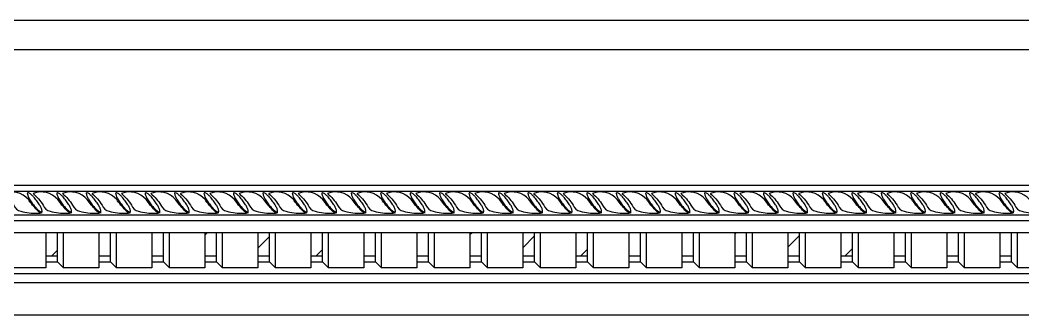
# Model space of a CAD drawing. Header units: metres. Extents: x 6109 to 10009, y 6120 to 9320.
# Drawn here: x 6445.5 to 6786.1, y 9220.2 to 9320.2 of the extents above; entities that cross this region are included whole.
import ezdxf

# ---------------------------------------------------------------- set-up
doc = ezdxf.new("R2010")
doc.units = ezdxf.units.M
doc.layers.add('3', color=3, linetype='Continuous')
doc.layers.add('4', color=4, linetype='Continuous')

msp = doc.modelspace()

# ---------------------------------------------------------------- hatches: boundary and pattern name
at = {"layer": '3'}
h = msp.add_hatch(dxfattribs=at)
h.set_pattern_fill('ANSI31', scale=5)
h.paths.add_polyline_path([(6458.27, 9248.21), (6454.27, 9248.21), (6454.27, 9240.21), (6458.27, 9240.21)])
h = msp.add_hatch(dxfattribs=at)
h.set_pattern_fill('ANSI31', scale=5)
h.paths.add_polyline_path([(6476.27, 9248.21), (6472.27, 9248.21), (6472.27, 9240.21), (6476.27, 9240.21)])
h = msp.add_hatch(dxfattribs=at)
h.set_pattern_fill('ANSI31', scale=5)
h.paths.add_polyline_path([(6494.27, 9248.21), (6490.27, 9248.21), (6490.27, 9240.21), (6494.27, 9240.21)])
h = msp.add_hatch(dxfattribs=at)
h.set_pattern_fill('ANSI31', scale=5)
h.paths.add_polyline_path([(6512.27, 9248.21), (6508.27, 9248.21), (6508.27, 9240.21), (6512.27, 9240.21)])
h = msp.add_hatch(dxfattribs=at)
h.set_pattern_fill('ANSI31', scale=5)
h.paths.add_polyline_path([(6530.27, 9248.21), (6526.27, 9248.21), (6526.27, 9240.21), (6530.27, 9240.21)])
h = msp.add_hatch(dxfattribs=at)
h.set_pattern_fill('ANSI31', scale=5)
h.paths.add_polyline_path([(6548.27, 9248.21), (6544.27, 9248.21), (6544.27, 9240.21), (6548.27, 9240.21)])
h = msp.add_hatch(dxfattribs=at)
h.set_pattern_fill('ANSI31', scale=5)
h.paths.add_polyline_path([(6566.27, 9248.21), (6562.27, 9248.21), (6562.27, 9240.21), (6566.27, 9240.21)])
h = msp.add_hatch(dxfattribs=at)
h.set_pattern_fill('ANSI31', scale=5)
h.paths.add_polyline_path([(6584.27, 9248.21), (6580.27, 9248.21), (6580.27, 9240.21), (6584.27, 9240.21)])
h = msp.add_hatch(dxfattribs=at)
h.set_pattern_fill('ANSI31', scale=5)
h.paths.add_polyline_path([(6602.27, 9248.21), (6598.27, 9248.21), (6598.27, 9240.21), (6602.27, 9240.21)])
h = msp.add_hatch(dxfattribs=at)
h.set_pattern_fill('ANSI31', scale=5)
h.paths.add_polyline_path([(6620.27, 9248.21), (6616.27, 9248.21), (6616.27, 9240.21), (6620.27, 9240.21)])
h = msp.add_hatch(dxfattribs=at)
h.set_pattern_fill('ANSI31', scale=5)
h.paths.add_polyline_path([(6638.27, 9248.21), (6634.27, 9248.21), (6634.27, 9240.21), (6638.27, 9240.21)])
h = msp.add_hatch(dxfattribs=at)
h.set_pattern_fill('ANSI31', scale=5)
h.paths.add_polyline_path([(6656.27, 9248.21), (6652.27, 9248.21), (6652.27, 9240.21), (6656.27, 9240.21)])
h = msp.add_hatch(dxfattribs=at)
h.set_pattern_fill('ANSI31', scale=5)
h.paths.add_polyline_path([(6674.27, 9248.21), (6670.27, 9248.21), (6670.27, 9240.21), (6674.27, 9240.21)])
h = msp.add_hatch(dxfattribs=at)
h.set_pattern_fill('ANSI31', scale=5)
h.paths.add_polyline_path([(6692.27, 9248.21), (6688.27, 9248.21), (6688.27, 9240.21), (6692.27, 9240.21)])
h = msp.add_hatch(dxfattribs=at)
h.set_pattern_fill('ANSI31', scale=5)
h.paths.add_polyline_path([(6710.27, 9248.21), (6706.27, 9248.21), (6706.27, 9240.21), (6710.27, 9240.21)])
h = msp.add_hatch(dxfattribs=at)
h.set_pattern_fill('ANSI31', scale=5)
h.paths.add_polyline_path([(6728.27, 9248.21), (6724.27, 9248.21), (6724.27, 9240.21), (6728.27, 9240.21)])
h = msp.add_hatch(dxfattribs=at)
h.set_pattern_fill('ANSI31', scale=5)
h.paths.add_polyline_path([(6746.27, 9248.21), (6742.27, 9248.21), (6742.27, 9240.21), (6746.27, 9240.21)])
h = msp.add_hatch(dxfattribs=at)
h.set_pattern_fill('ANSI31', scale=5)
h.paths.add_polyline_path([(6764.27, 9248.21), (6760.27, 9248.21), (6760.27, 9240.21), (6764.27, 9240.21)])
h = msp.add_hatch(dxfattribs=at)
h.set_pattern_fill('ANSI31', scale=5)
h.paths.add_polyline_path([(6782.27, 9248.21), (6778.27, 9248.21), (6778.27, 9240.21), (6782.27, 9240.21)])

# ---------------------------------------------------------------- linework, layer by layer
for p, q in [((6185.02, 9310.21), (9933.02, 9310.21)), ((6145.02, 9264.21), (9973.02, 9264.21)), ((6143.02, 9262.21), (9975.02, 9262.21)), ((6139.02, 9254.21), (9975.02, 9254.21)), ((6137.02, 9252.21), (9981.02, 9252.21)), ((6137.02, 9248.21), (9981.02, 9248.21)), ((6460.27, 9236.21), (6460.27, 9248.21)), ((6478.27, 9236.21), (6478.27, 9248.21)), ((6496.27, 9236.21), (6496.27, 9248.21)), ((6514.27, 9236.21), (6514.27, 9248.21)), ((6532.27, 9236.21), (6532.27, 9248.21)), ((6550.27, 9236.21), (6550.27, 9248.21)), ((6568.27, 9236.21), (6568.27, 9248.21)), ((6586.27, 9236.21), (6586.27, 9248.21)), ((6604.27, 9236.21), (6604.27, 9248.21)), ((6622.27, 9236.21), (6622.27, 9248.21)), ((6640.27, 9236.21), (6640.27, 9248.21)), ((6658.27, 9236.21), (6658.27, 9248.21)), ((6676.27, 9236.21), (6676.27, 9248.21)), ((6694.27, 9236.21), (6694.27, 9248.21)), ((6712.27, 9236.21), (6712.27, 9248.21)), ((6730.27, 9236.21), (6730.27, 9248.21)), ((6748.27, 9236.21), (6748.27, 9248.21)), ((6766.27, 9236.21), (6766.27, 9248.21)), ((6784.27, 9236.21), (6784.27, 9248.21)), ((6454.27, 9240.21), (6458.27, 9240.21)), ((6454.27, 9238.21), (6458.27, 9238.21)), ((6472.27, 9240.21), (6476.27, 9240.21)), ((6472.27, 9238.21), (6476.27, 9238.21)), ((6490.27, 9240.21), (6494.27, 9240.21)), ((6490.27, 9238.21), (6494.27, 9238.21)), ((6508.27, 9240.21), (6512.27, 9240.21)), ((6508.27, 9238.21), (6512.27, 9238.21)), ((6526.27, 9240.21), (6530.27, 9240.21)), ((6526.27, 9238.21), (6530.27, 9238.21)), ((6544.27, 9240.21), (6548.27, 9240.21)), ((6544.27, 9238.21), (6548.27, 9238.21)), ((6562.27, 9240.21), (6566.27, 9240.21)), ((6562.27, 9238.21), (6566.27, 9238.21)), ((6580.27, 9240.21), (6584.27, 9240.21)), ((6580.27, 9238.21), (6584.27, 9238.21)), ((6598.27, 9240.21), (6602.27, 9240.21)), ((6598.27, 9238.21), (6602.27, 9238.21)), ((6616.27, 9240.21), (6620.27, 9240.21)), ((6616.27, 9238.21), (6620.27, 9238.21)), ((6634.27, 9240.21), (6638.27, 9240.21)), ((6634.27, 9238.21), (6638.27, 9238.21)), ((6652.27, 9240.21), (6656.27, 9240.21)), ((6652.27, 9238.21), (6656.27, 9238.21)), ((6670.27, 9240.21), (6674.27, 9240.21)), ((6670.27, 9238.21), (6674.27, 9238.21)), ((6688.27, 9240.21), (6692.27, 9240.21)), ((6688.27, 9238.21), (6692.27, 9238.21)), ((6706.27, 9240.21), (6710.27, 9240.21)), ((6706.27, 9238.21), (6710.27, 9238.21)), ((6724.27, 9240.21), (6728.27, 9240.21)), ((6724.27, 9238.21), (6728.27, 9238.21)), ((6742.27, 9240.21), (6746.27, 9240.21)), ((6742.27, 9238.21), (6746.27, 9238.21)), ((6760.27, 9240.21), (6764.27, 9240.21)), ((6760.27, 9238.21), (6764.27, 9238.21)), ((6778.27, 9240.21), (6782.27, 9240.21)), ((6778.27, 9238.21), (6782.27, 9238.21)), ((6125.02, 9234.21), (9993.02, 9234.21)), ((6121.02, 9231.21), (9997.02, 9231.21))]:
    msp.add_line(p, q, dxfattribs=at)
for points in [[(6439.95, 9261.36, -0.08), (6443.37, 9257.45, 0.25), (6445.78, 9255.37, 0.08), (6451.45, 9254.76, 0.15), (6453.08, 9254.96, -0.34), (6451.32, 9255.77, -0.05), (6448.35, 9259.36, 0.31), (6439.99, 9261.44, 0.31)], [(6449.95, 9261.36, -0.08), (6453.37, 9257.45, 0.25), (6455.78, 9255.37, 0.08), (6461.45, 9254.76, 0.15), (6463.08, 9254.96, -0.34), (6461.32, 9255.77, -0.05), (6458.35, 9259.36, 0.31), (6449.99, 9261.44, 0.31)], [(6459.95, 9261.36, -0.08), (6463.37, 9257.45, 0.25), (6465.78, 9255.37, 0.08), (6471.45, 9254.76, 0.15), (6473.08, 9254.96, -0.34), (6471.32, 9255.77, -0.05), (6468.35, 9259.36, 0.31), (6459.99, 9261.44, 0.31)], [(6469.95, 9261.36, -0.08), (6473.37, 9257.45, 0.25), (6475.78, 9255.37, 0.08), (6481.45, 9254.76, 0.15), (6483.08, 9254.96, -0.34), (6481.32, 9255.77, -0.05), (6478.35, 9259.36, 0.31), (6469.99, 9261.44, 0.31)], [(6479.95, 9261.36, -0.08), (6483.37, 9257.45, 0.25), (6485.78, 9255.37, 0.08), (6491.45, 9254.76, 0.15), (6493.08, 9254.96, -0.34), (6491.32, 9255.77, -0.05), (6488.35, 9259.36, 0.31), (6479.99, 9261.44, 0.31)], [(6489.95, 9261.36, -0.08), (6493.37, 9257.45, 0.25), (6495.78, 9255.37, 0.08), (6501.45, 9254.76, 0.15), (6503.08, 9254.96, -0.34), (6501.32, 9255.77, -0.05), (6498.35, 9259.36, 0.31), (6489.99, 9261.44, 0.31)], [(6499.95, 9261.36, -0.08), (6503.37, 9257.45, 0.25), (6505.78, 9255.37, 0.08), (6511.45, 9254.76, 0.15), (6513.08, 9254.96, -0.34), (6511.32, 9255.77, -0.05), (6508.35, 9259.36, 0.31), (6499.99, 9261.44, 0.31)], [(6509.95, 9261.36, -0.08), (6513.37, 9257.45, 0.25), (6515.78, 9255.37, 0.08), (6521.45, 9254.76, 0.15), (6523.08, 9254.96, -0.34), (6521.32, 9255.77, -0.05), (6518.35, 9259.36, 0.31), (6509.99, 9261.44, 0.31)], [(6519.95, 9261.36, -0.08), (6523.37, 9257.45, 0.25), (6525.78, 9255.37, 0.08), (6531.45, 9254.76, 0.15), (6533.08, 9254.96, -0.34), (6531.32, 9255.77, -0.05), (6528.35, 9259.36, 0.31), (6519.99, 9261.44, 0.31)], [(6529.95, 9261.36, -0.08), (6533.37, 9257.45, 0.25), (6535.78, 9255.37, 0.08), (6541.45, 9254.76, 0.15), (6543.08, 9254.96, -0.34), (6541.32, 9255.77, -0.05), (6538.35, 9259.36, 0.31), (6529.99, 9261.44, 0.31)], [(6539.95, 9261.36, -0.08), (6543.37, 9257.45, 0.25), (6545.78, 9255.37, 0.08), (6551.45, 9254.76, 0.15), (6553.08, 9254.96, -0.34), (6551.32, 9255.77, -0.05), (6548.35, 9259.36, 0.31), (6539.99, 9261.44, 0.31)], [(6549.95, 9261.36, -0.08), (6553.37, 9257.45, 0.25), (6555.78, 9255.37, 0.08), (6561.45, 9254.76, 0.15), (6563.08, 9254.96, -0.34), (6561.32, 9255.77, -0.05), (6558.35, 9259.36, 0.31), (6549.99, 9261.44, 0.31)], [(6559.95, 9261.36, -0.08), (6563.37, 9257.45, 0.25), (6565.78, 9255.37, 0.08), (6571.45, 9254.76, 0.15), (6573.08, 9254.96, -0.34), (6571.32, 9255.77, -0.05), (6568.35, 9259.36, 0.31), (6559.99, 9261.44, 0.31)], [(6569.95, 9261.36, -0.08), (6573.37, 9257.45, 0.25), (6575.78, 9255.37, 0.08), (6581.45, 9254.76, 0.15), (6583.08, 9254.96, -0.34), (6581.32, 9255.77, -0.05), (6578.35, 9259.36, 0.31), (6569.99, 9261.44, 0.31)], [(6579.95, 9261.36, -0.08), (6583.37, 9257.45, 0.25), (6585.78, 9255.37, 0.08), (6591.45, 9254.76, 0.15), (6593.08, 9254.96, -0.34), (6591.32, 9255.77, -0.05), (6588.35, 9259.36, 0.31), (6579.99, 9261.44, 0.31)], [(6589.95, 9261.36, -0.08), (6593.37, 9257.45, 0.25), (6595.78, 9255.37, 0.08), (6601.45, 9254.76, 0.15), (6603.08, 9254.96, -0.34), (6601.32, 9255.77, -0.05), (6598.35, 9259.36, 0.31), (6589.99, 9261.44, 0.31)], [(6599.95, 9261.36, -0.08), (6603.37, 9257.45, 0.25), (6605.78, 9255.37, 0.08), (6611.45, 9254.76, 0.15), (6613.08, 9254.96, -0.34), (6611.32, 9255.77, -0.05), (6608.35, 9259.36, 0.31), (6599.99, 9261.44, 0.31)], [(6609.95, 9261.36, -0.08), (6613.37, 9257.45, 0.25), (6615.78, 9255.37, 0.08), (6621.45, 9254.76, 0.15), (6623.08, 9254.96, -0.34), (6621.32, 9255.77, -0.05), (6618.35, 9259.36, 0.31), (6609.99, 9261.44, 0.31)], [(6619.95, 9261.36, -0.08), (6623.37, 9257.45, 0.25), (6625.78, 9255.37, 0.08), (6631.45, 9254.76, 0.15), (6633.08, 9254.96, -0.34), (6631.32, 9255.77, -0.05), (6628.35, 9259.36, 0.31), (6619.99, 9261.44, 0.31)], [(6629.95, 9261.36, -0.08), (6633.37, 9257.45, 0.25), (6635.78, 9255.37, 0.08), (6641.45, 9254.76, 0.15), (6643.08, 9254.96, -0.34), (6641.32, 9255.77, -0.05), (6638.35, 9259.36, 0.31), (6629.99, 9261.44, 0.31)], [(6639.95, 9261.36, -0.08), (6643.37, 9257.45, 0.25), (6645.78, 9255.37, 0.08), (6651.45, 9254.76, 0.15), (6653.08, 9254.96, -0.34), (6651.32, 9255.77, -0.05), (6648.35, 9259.36, 0.31), (6639.99, 9261.44, 0.31)], [(6649.95, 9261.36, -0.08), (6653.37, 9257.45, 0.25), (6655.78, 9255.37, 0.08), (6661.45, 9254.76, 0.15), (6663.08, 9254.96, -0.34), (6661.32, 9255.77, -0.05), (6658.35, 9259.36, 0.31), (6649.99, 9261.44, 0.31)], [(6659.95, 9261.36, -0.08), (6663.37, 9257.45, 0.25), (6665.78, 9255.37, 0.08), (6671.45, 9254.76, 0.15), (6673.08, 9254.96, -0.34), (6671.32, 9255.77, -0.05), (6668.35, 9259.36, 0.31), (6659.99, 9261.44, 0.31)], [(6669.95, 9261.36, -0.08), (6673.37, 9257.45, 0.25), (6675.78, 9255.37, 0.08), (6681.45, 9254.76, 0.15), (6683.08, 9254.96, -0.34), (6681.32, 9255.77, -0.05), (6678.35, 9259.36, 0.31), (6669.99, 9261.44, 0.31)], [(6679.95, 9261.36, -0.08), (6683.37, 9257.45, 0.25), (6685.78, 9255.37, 0.08), (6691.45, 9254.76, 0.15), (6693.08, 9254.96, -0.34), (6691.32, 9255.77, -0.05), (6688.35, 9259.36, 0.31), (6679.99, 9261.44, 0.31)], [(6689.95, 9261.36, -0.08), (6693.37, 9257.45, 0.25), (6695.78, 9255.37, 0.08), (6701.45, 9254.76, 0.15), (6703.08, 9254.96, -0.34), (6701.32, 9255.77, -0.05), (6698.35, 9259.36, 0.31), (6689.99, 9261.44, 0.31)], [(6699.95, 9261.36, -0.08), (6703.37, 9257.45, 0.25), (6705.78, 9255.37, 0.08), (6711.45, 9254.76, 0.15), (6713.08, 9254.96, -0.34), (6711.32, 9255.77, -0.05), (6708.35, 9259.36, 0.31), (6699.99, 9261.44, 0.31)], [(6709.95, 9261.36, -0.08), (6713.37, 9257.45, 0.25), (6715.78, 9255.37, 0.08), (6721.45, 9254.76, 0.15), (6723.08, 9254.96, -0.34), (6721.32, 9255.77, -0.05), (6718.35, 9259.36, 0.31), (6709.99, 9261.44, 0.31)], [(6719.95, 9261.36, -0.08), (6723.37, 9257.45, 0.25), (6725.78, 9255.37, 0.08), (6731.45, 9254.76, 0.15), (6733.08, 9254.96, -0.34), (6731.32, 9255.77, -0.05), (6728.35, 9259.36, 0.31), (6719.99, 9261.44, 0.31)], [(6729.95, 9261.36, -0.08), (6733.37, 9257.45, 0.25), (6735.78, 9255.37, 0.08), (6741.45, 9254.76, 0.15), (6743.08, 9254.96, -0.34), (6741.32, 9255.77, -0.05), (6738.35, 9259.36, 0.31), (6729.99, 9261.44, 0.31)], [(6739.95, 9261.36, -0.08), (6743.37, 9257.45, 0.25), (6745.78, 9255.37, 0.08), (6751.45, 9254.76, 0.15), (6753.08, 9254.96, -0.34), (6751.32, 9255.77, -0.05), (6748.35, 9259.36, 0.31), (6739.99, 9261.44, 0.31)], [(6749.95, 9261.36, -0.08), (6753.37, 9257.45, 0.25), (6755.78, 9255.37, 0.08), (6761.45, 9254.76, 0.15), (6763.08, 9254.96, -0.34), (6761.32, 9255.77, -0.05), (6758.35, 9259.36, 0.31), (6749.99, 9261.44, 0.31)], [(6759.95, 9261.36, -0.08), (6763.37, 9257.45, 0.25), (6765.78, 9255.37, 0.08), (6771.45, 9254.76, 0.15), (6773.08, 9254.96, -0.34), (6771.32, 9255.77, -0.05), (6768.35, 9259.36, 0.31), (6759.99, 9261.44, 0.31)], [(6769.95, 9261.36, -0.08), (6773.37, 9257.45, 0.25), (6775.78, 9255.37, 0.08), (6781.45, 9254.76, 0.15), (6783.08, 9254.96, -0.34), (6781.32, 9255.77, -0.05), (6778.35, 9259.36, 0.31), (6769.99, 9261.44, 0.31)], [(6779.95, 9261.36, -0.08), (6783.37, 9257.45, 0.25), (6785.78, 9255.37, 0.08), (6791.45, 9254.76, 0.15), (6793.08, 9254.96, -0.34), (6791.32, 9255.77, -0.05), (6788.35, 9259.36, 0.31), (6779.99, 9261.44, 0.31)]]:
    msp.add_lwpolyline(points, format="xyb", dxfattribs=at)
for points in [[(6452.91, 9255.2, 0.28), (6453.02, 9255.46, 0.07), (6452.69, 9256.51, 0.03), (6452.13, 9257.57, 0.02), (6451.19, 9258.94, 0.02), (6450.14, 9260.22, 0.03), (6449.29, 9261.06, 0.07), (6448.38, 9261.67, 0.28), (6448.1, 9261.64, 0.28), (6448, 9261.38, 0.07), (6448.32, 9260.34, 0.03), (6448.89, 9259.28, 0.02), (6449.82, 9257.91, 0.02), (6450.87, 9256.63, 0.03), (6451.72, 9255.78, 0.07), (6452.64, 9255.18, 0.28)], [(6462.91, 9255.2, 0.28), (6463.02, 9255.46, 0.07), (6462.69, 9256.51, 0.03), (6462.13, 9257.57, 0.02), (6461.19, 9258.94, 0.02), (6460.14, 9260.22, 0.03), (6459.29, 9261.06, 0.07), (6458.38, 9261.67, 0.28), (6458.1, 9261.64, 0.28), (6458, 9261.38, 0.07), (6458.32, 9260.34, 0.03), (6458.89, 9259.28, 0.02), (6459.82, 9257.91, 0.02), (6460.87, 9256.63, 0.03), (6461.72, 9255.78, 0.07), (6462.64, 9255.18, 0.28)], [(6472.91, 9255.2, 0.28), (6473.02, 9255.46, 0.07), (6472.69, 9256.51, 0.03), (6472.13, 9257.57, 0.02), (6471.19, 9258.94, 0.02), (6470.14, 9260.22, 0.03), (6469.29, 9261.06, 0.07), (6468.38, 9261.67, 0.28), (6468.1, 9261.64, 0.28), (6468, 9261.38, 0.07), (6468.32, 9260.34, 0.03), (6468.89, 9259.28, 0.02), (6469.82, 9257.91, 0.02), (6470.87, 9256.63, 0.03), (6471.72, 9255.78, 0.07), (6472.64, 9255.18, 0.28)], [(6482.91, 9255.2, 0.28), (6483.02, 9255.46, 0.07), (6482.69, 9256.51, 0.03), (6482.13, 9257.57, 0.02), (6481.19, 9258.94, 0.02), (6480.14, 9260.22, 0.03), (6479.29, 9261.06, 0.07), (6478.38, 9261.67, 0.28), (6478.1, 9261.64, 0.28), (6478, 9261.38, 0.07), (6478.32, 9260.34, 0.03), (6478.89, 9259.28, 0.02), (6479.82, 9257.91, 0.02), (6480.87, 9256.63, 0.03), (6481.72, 9255.78, 0.07), (6482.64, 9255.18, 0.28)], [(6492.91, 9255.2, 0.28), (6493.02, 9255.46, 0.07), (6492.69, 9256.51, 0.03), (6492.13, 9257.57, 0.02), (6491.19, 9258.94, 0.02), (6490.14, 9260.22, 0.03), (6489.29, 9261.06, 0.07), (6488.38, 9261.67, 0.28), (6488.1, 9261.64, 0.28), (6488, 9261.38, 0.07), (6488.32, 9260.34, 0.03), (6488.89, 9259.28, 0.02), (6489.82, 9257.91, 0.02), (6490.87, 9256.63, 0.03), (6491.72, 9255.78, 0.07), (6492.64, 9255.18, 0.28)], [(6502.91, 9255.2, 0.28), (6503.02, 9255.46, 0.07), (6502.69, 9256.51, 0.03), (6502.13, 9257.57, 0.02), (6501.19, 9258.94, 0.02), (6500.14, 9260.22, 0.03), (6499.29, 9261.06, 0.07), (6498.38, 9261.67, 0.28), (6498.1, 9261.64, 0.28), (6498, 9261.38, 0.07), (6498.32, 9260.34, 0.03), (6498.89, 9259.28, 0.02), (6499.82, 9257.91, 0.02), (6500.87, 9256.63, 0.03), (6501.72, 9255.78, 0.07), (6502.64, 9255.18, 0.28)], [(6512.91, 9255.2, 0.28), (6513.02, 9255.46, 0.07), (6512.69, 9256.51, 0.03), (6512.13, 9257.57, 0.02), (6511.19, 9258.94, 0.02), (6510.14, 9260.22, 0.03), (6509.29, 9261.06, 0.07), (6508.38, 9261.67, 0.28), (6508.1, 9261.64, 0.28), (6508, 9261.38, 0.07), (6508.32, 9260.34, 0.03), (6508.89, 9259.28, 0.02), (6509.82, 9257.91, 0.02), (6510.87, 9256.63, 0.03), (6511.72, 9255.78, 0.07), (6512.64, 9255.18, 0.28)], [(6522.91, 9255.2, 0.28), (6523.02, 9255.46, 0.07), (6522.69, 9256.51, 0.03), (6522.13, 9257.57, 0.02), (6521.19, 9258.94, 0.02), (6520.14, 9260.22, 0.03), (6519.29, 9261.06, 0.07), (6518.38, 9261.67, 0.28), (6518.1, 9261.64, 0.28), (6518, 9261.38, 0.07), (6518.32, 9260.34, 0.03), (6518.89, 9259.28, 0.02), (6519.82, 9257.91, 0.02), (6520.87, 9256.63, 0.03), (6521.72, 9255.78, 0.07), (6522.64, 9255.18, 0.28)], [(6532.91, 9255.2, 0.28), (6533.02, 9255.46, 0.07), (6532.69, 9256.51, 0.03), (6532.13, 9257.57, 0.02), (6531.19, 9258.94, 0.02), (6530.14, 9260.22, 0.03), (6529.29, 9261.06, 0.07), (6528.38, 9261.67, 0.28), (6528.1, 9261.64, 0.28), (6528, 9261.38, 0.07), (6528.32, 9260.34, 0.03), (6528.89, 9259.28, 0.02), (6529.82, 9257.91, 0.02), (6530.87, 9256.63, 0.03), (6531.72, 9255.78, 0.07), (6532.64, 9255.18, 0.28)], [(6542.91, 9255.2, 0.28), (6543.02, 9255.46, 0.07), (6542.69, 9256.51, 0.03), (6542.13, 9257.57, 0.02), (6541.19, 9258.94, 0.02), (6540.14, 9260.22, 0.03), (6539.29, 9261.06, 0.07), (6538.38, 9261.67, 0.28), (6538.1, 9261.64, 0.28), (6538, 9261.38, 0.07), (6538.32, 9260.34, 0.03), (6538.89, 9259.28, 0.02), (6539.82, 9257.91, 0.02), (6540.87, 9256.63, 0.03), (6541.72, 9255.78, 0.07), (6542.64, 9255.18, 0.28)], [(6552.91, 9255.2, 0.28), (6553.02, 9255.46, 0.07), (6552.69, 9256.51, 0.03), (6552.13, 9257.57, 0.02), (6551.19, 9258.94, 0.02), (6550.14, 9260.22, 0.03), (6549.29, 9261.06, 0.07), (6548.38, 9261.67, 0.28), (6548.1, 9261.64, 0.28), (6548, 9261.38, 0.07), (6548.32, 9260.34, 0.03), (6548.89, 9259.28, 0.02), (6549.82, 9257.91, 0.02), (6550.87, 9256.63, 0.03), (6551.72, 9255.78, 0.07), (6552.64, 9255.18, 0.28)], [(6562.91, 9255.2, 0.28), (6563.02, 9255.46, 0.07), (6562.69, 9256.51, 0.03), (6562.13, 9257.57, 0.02), (6561.19, 9258.94, 0.02), (6560.14, 9260.22, 0.03), (6559.29, 9261.06, 0.07), (6558.38, 9261.67, 0.28), (6558.1, 9261.64, 0.28), (6558, 9261.38, 0.07), (6558.32, 9260.34, 0.03), (6558.89, 9259.28, 0.02), (6559.82, 9257.91, 0.02), (6560.87, 9256.63, 0.03), (6561.72, 9255.78, 0.07), (6562.64, 9255.18, 0.28)], [(6572.91, 9255.2, 0.28), (6573.02, 9255.46, 0.07), (6572.69, 9256.51, 0.03), (6572.13, 9257.57, 0.02), (6571.19, 9258.94, 0.02), (6570.14, 9260.22, 0.03), (6569.29, 9261.06, 0.07), (6568.38, 9261.67, 0.28), (6568.1, 9261.64, 0.28), (6568, 9261.38, 0.07), (6568.32, 9260.34, 0.03), (6568.89, 9259.28, 0.02), (6569.82, 9257.91, 0.02), (6570.87, 9256.63, 0.03), (6571.72, 9255.78, 0.07), (6572.64, 9255.18, 0.28)], [(6582.91, 9255.2, 0.28), (6583.02, 9255.46, 0.07), (6582.69, 9256.51, 0.03), (6582.13, 9257.57, 0.02), (6581.19, 9258.94, 0.02), (6580.14, 9260.22, 0.03), (6579.29, 9261.06, 0.07), (6578.38, 9261.67, 0.28), (6578.1, 9261.64, 0.28), (6578, 9261.38, 0.07), (6578.32, 9260.34, 0.03), (6578.89, 9259.28, 0.02), (6579.82, 9257.91, 0.02), (6580.87, 9256.63, 0.03), (6581.72, 9255.78, 0.07), (6582.64, 9255.18, 0.28)], [(6592.91, 9255.2, 0.28), (6593.02, 9255.46, 0.07), (6592.69, 9256.51, 0.03), (6592.13, 9257.57, 0.02), (6591.19, 9258.94, 0.02), (6590.14, 9260.22, 0.03), (6589.29, 9261.06, 0.07), (6588.38, 9261.67, 0.28), (6588.1, 9261.64, 0.28), (6588, 9261.38, 0.07), (6588.32, 9260.34, 0.03), (6588.89, 9259.28, 0.02), (6589.82, 9257.91, 0.02), (6590.87, 9256.63, 0.03), (6591.72, 9255.78, 0.07), (6592.64, 9255.18, 0.28)], [(6602.91, 9255.2, 0.28), (6603.02, 9255.46, 0.07), (6602.69, 9256.51, 0.03), (6602.13, 9257.57, 0.02), (6601.19, 9258.94, 0.02), (6600.14, 9260.22, 0.03), (6599.29, 9261.06, 0.07), (6598.38, 9261.67, 0.28), (6598.1, 9261.64, 0.28), (6598, 9261.38, 0.07), (6598.32, 9260.34, 0.03), (6598.89, 9259.28, 0.02), (6599.82, 9257.91, 0.02), (6600.87, 9256.63, 0.03), (6601.72, 9255.78, 0.07), (6602.64, 9255.18, 0.28)], [(6612.91, 9255.2, 0.28), (6613.02, 9255.46, 0.07), (6612.69, 9256.51, 0.03), (6612.13, 9257.57, 0.02), (6611.19, 9258.94, 0.02), (6610.14, 9260.22, 0.03), (6609.29, 9261.06, 0.07), (6608.38, 9261.67, 0.28), (6608.1, 9261.64, 0.28), (6608, 9261.38, 0.07), (6608.32, 9260.34, 0.03), (6608.89, 9259.28, 0.02), (6609.82, 9257.91, 0.02), (6610.87, 9256.63, 0.03), (6611.72, 9255.78, 0.07), (6612.64, 9255.18, 0.28)], [(6622.91, 9255.2, 0.28), (6623.02, 9255.46, 0.07), (6622.69, 9256.51, 0.03), (6622.13, 9257.57, 0.02), (6621.19, 9258.94, 0.02), (6620.14, 9260.22, 0.03), (6619.29, 9261.06, 0.07), (6618.38, 9261.67, 0.28), (6618.1, 9261.64, 0.28), (6618, 9261.38, 0.07), (6618.32, 9260.34, 0.03), (6618.89, 9259.28, 0.02), (6619.82, 9257.91, 0.02), (6620.87, 9256.63, 0.03), (6621.72, 9255.78, 0.07), (6622.64, 9255.18, 0.28)], [(6632.91, 9255.2, 0.28), (6633.02, 9255.46, 0.07), (6632.69, 9256.51, 0.03), (6632.13, 9257.57, 0.02), (6631.19, 9258.94, 0.02), (6630.14, 9260.22, 0.03), (6629.29, 9261.06, 0.07), (6628.38, 9261.67, 0.28), (6628.1, 9261.64, 0.28), (6628, 9261.38, 0.07), (6628.32, 9260.34, 0.03), (6628.89, 9259.28, 0.02), (6629.82, 9257.91, 0.02), (6630.87, 9256.63, 0.03), (6631.72, 9255.78, 0.07), (6632.64, 9255.18, 0.28)], [(6642.91, 9255.2, 0.28), (6643.02, 9255.46, 0.07), (6642.69, 9256.51, 0.03), (6642.13, 9257.57, 0.02), (6641.19, 9258.94, 0.02), (6640.14, 9260.22, 0.03), (6639.29, 9261.06, 0.07), (6638.38, 9261.67, 0.28), (6638.1, 9261.64, 0.28), (6638, 9261.38, 0.07), (6638.32, 9260.34, 0.03), (6638.89, 9259.28, 0.02), (6639.82, 9257.91, 0.02), (6640.87, 9256.63, 0.03), (6641.72, 9255.78, 0.07), (6642.64, 9255.18, 0.28)], [(6652.91, 9255.2, 0.28), (6653.02, 9255.46, 0.07), (6652.69, 9256.51, 0.03), (6652.13, 9257.57, 0.02), (6651.19, 9258.94, 0.02), (6650.14, 9260.22, 0.03), (6649.29, 9261.06, 0.07), (6648.38, 9261.67, 0.28), (6648.1, 9261.64, 0.28), (6648, 9261.38, 0.07), (6648.32, 9260.34, 0.03), (6648.89, 9259.28, 0.02), (6649.82, 9257.91, 0.02), (6650.87, 9256.63, 0.03), (6651.72, 9255.78, 0.07), (6652.64, 9255.18, 0.28)], [(6662.91, 9255.2, 0.28), (6663.02, 9255.46, 0.07), (6662.69, 9256.51, 0.03), (6662.13, 9257.57, 0.02), (6661.19, 9258.94, 0.02), (6660.14, 9260.22, 0.03), (6659.29, 9261.06, 0.07), (6658.38, 9261.67, 0.28), (6658.1, 9261.64, 0.28), (6658, 9261.38, 0.07), (6658.32, 9260.34, 0.03), (6658.89, 9259.28, 0.02), (6659.82, 9257.91, 0.02), (6660.87, 9256.63, 0.03), (6661.72, 9255.78, 0.07), (6662.64, 9255.18, 0.28)], [(6672.91, 9255.2, 0.28), (6673.02, 9255.46, 0.07), (6672.69, 9256.51, 0.03), (6672.13, 9257.57, 0.02), (6671.19, 9258.94, 0.02), (6670.14, 9260.22, 0.03), (6669.29, 9261.06, 0.07), (6668.38, 9261.67, 0.28), (6668.1, 9261.64, 0.28), (6668, 9261.38, 0.07), (6668.32, 9260.34, 0.03), (6668.89, 9259.28, 0.02), (6669.82, 9257.91, 0.02), (6670.87, 9256.63, 0.03), (6671.72, 9255.78, 0.07), (6672.64, 9255.18, 0.28)], [(6682.91, 9255.2, 0.28), (6683.02, 9255.46, 0.07), (6682.69, 9256.51, 0.03), (6682.13, 9257.57, 0.02), (6681.19, 9258.94, 0.02), (6680.14, 9260.22, 0.03), (6679.29, 9261.06, 0.07), (6678.38, 9261.67, 0.28), (6678.1, 9261.64, 0.28), (6678, 9261.38, 0.07), (6678.32, 9260.34, 0.03), (6678.89, 9259.28, 0.02), (6679.82, 9257.91, 0.02), (6680.87, 9256.63, 0.03), (6681.72, 9255.78, 0.07), (6682.64, 9255.18, 0.28)], [(6692.91, 9255.2, 0.28), (6693.02, 9255.46, 0.07), (6692.69, 9256.51, 0.03), (6692.13, 9257.57, 0.02), (6691.19, 9258.94, 0.02), (6690.14, 9260.22, 0.03), (6689.29, 9261.06, 0.07), (6688.38, 9261.67, 0.28), (6688.1, 9261.64, 0.28), (6688, 9261.38, 0.07), (6688.32, 9260.34, 0.03), (6688.89, 9259.28, 0.02), (6689.82, 9257.91, 0.02), (6690.87, 9256.63, 0.03), (6691.72, 9255.78, 0.07), (6692.64, 9255.18, 0.28)], [(6702.91, 9255.2, 0.28), (6703.02, 9255.46, 0.07), (6702.69, 9256.51, 0.03), (6702.13, 9257.57, 0.02), (6701.19, 9258.94, 0.02), (6700.14, 9260.22, 0.03), (6699.29, 9261.06, 0.07), (6698.38, 9261.67, 0.28), (6698.1, 9261.64, 0.28), (6698, 9261.38, 0.07), (6698.32, 9260.34, 0.03), (6698.89, 9259.28, 0.02), (6699.82, 9257.91, 0.02), (6700.87, 9256.63, 0.03), (6701.72, 9255.78, 0.07), (6702.64, 9255.18, 0.28)], [(6712.91, 9255.2, 0.28), (6713.02, 9255.46, 0.07), (6712.69, 9256.51, 0.03), (6712.13, 9257.57, 0.02), (6711.19, 9258.94, 0.02), (6710.14, 9260.22, 0.03), (6709.29, 9261.06, 0.07), (6708.38, 9261.67, 0.28), (6708.1, 9261.64, 0.28), (6708, 9261.38, 0.07), (6708.32, 9260.34, 0.03), (6708.89, 9259.28, 0.02), (6709.82, 9257.91, 0.02), (6710.87, 9256.63, 0.03), (6711.72, 9255.78, 0.07), (6712.64, 9255.18, 0.28)], [(6722.91, 9255.2, 0.28), (6723.02, 9255.46, 0.07), (6722.69, 9256.51, 0.03), (6722.13, 9257.57, 0.02), (6721.19, 9258.94, 0.02), (6720.14, 9260.22, 0.03), (6719.29, 9261.06, 0.07), (6718.38, 9261.67, 0.28), (6718.1, 9261.64, 0.28), (6718, 9261.38, 0.07), (6718.32, 9260.34, 0.03), (6718.89, 9259.28, 0.02), (6719.82, 9257.91, 0.02), (6720.87, 9256.63, 0.03), (6721.72, 9255.78, 0.07), (6722.64, 9255.18, 0.28)], [(6732.91, 9255.2, 0.28), (6733.02, 9255.46, 0.07), (6732.69, 9256.51, 0.03), (6732.13, 9257.57, 0.02), (6731.19, 9258.94, 0.02), (6730.14, 9260.22, 0.03), (6729.29, 9261.06, 0.07), (6728.38, 9261.67, 0.28), (6728.1, 9261.64, 0.28), (6728, 9261.38, 0.07), (6728.32, 9260.34, 0.03), (6728.89, 9259.28, 0.02), (6729.82, 9257.91, 0.02), (6730.87, 9256.63, 0.03), (6731.72, 9255.78, 0.07), (6732.64, 9255.18, 0.28)], [(6742.91, 9255.2, 0.28), (6743.02, 9255.46, 0.07), (6742.69, 9256.51, 0.03), (6742.13, 9257.57, 0.02), (6741.19, 9258.94, 0.02), (6740.14, 9260.22, 0.03), (6739.29, 9261.06, 0.07), (6738.38, 9261.67, 0.28), (6738.1, 9261.64, 0.28), (6738, 9261.38, 0.07), (6738.32, 9260.34, 0.03), (6738.89, 9259.28, 0.02), (6739.82, 9257.91, 0.02), (6740.87, 9256.63, 0.03), (6741.72, 9255.78, 0.07), (6742.64, 9255.18, 0.28)], [(6752.91, 9255.2, 0.28), (6753.02, 9255.46, 0.07), (6752.69, 9256.51, 0.03), (6752.13, 9257.57, 0.02), (6751.19, 9258.94, 0.02), (6750.14, 9260.22, 0.03), (6749.29, 9261.06, 0.07), (6748.38, 9261.67, 0.28), (6748.1, 9261.64, 0.28), (6748, 9261.38, 0.07), (6748.32, 9260.34, 0.03), (6748.89, 9259.28, 0.02), (6749.82, 9257.91, 0.02), (6750.87, 9256.63, 0.03), (6751.72, 9255.78, 0.07), (6752.64, 9255.18, 0.28)], [(6762.91, 9255.2, 0.28), (6763.02, 9255.46, 0.07), (6762.69, 9256.51, 0.03), (6762.13, 9257.57, 0.02), (6761.19, 9258.94, 0.02), (6760.14, 9260.22, 0.03), (6759.29, 9261.06, 0.07), (6758.38, 9261.67, 0.28), (6758.1, 9261.64, 0.28), (6758, 9261.38, 0.07), (6758.32, 9260.34, 0.03), (6758.89, 9259.28, 0.02), (6759.82, 9257.91, 0.02), (6760.87, 9256.63, 0.03), (6761.72, 9255.78, 0.07), (6762.64, 9255.18, 0.28)], [(6772.91, 9255.2, 0.28), (6773.02, 9255.46, 0.07), (6772.69, 9256.51, 0.03), (6772.13, 9257.57, 0.02), (6771.19, 9258.94, 0.02), (6770.14, 9260.22, 0.03), (6769.29, 9261.06, 0.07), (6768.38, 9261.67, 0.28), (6768.1, 9261.64, 0.28), (6768, 9261.38, 0.07), (6768.32, 9260.34, 0.03), (6768.89, 9259.28, 0.02), (6769.82, 9257.91, 0.02), (6770.87, 9256.63, 0.03), (6771.72, 9255.78, 0.07), (6772.64, 9255.18, 0.28)], [(6782.91, 9255.2, 0.28), (6783.02, 9255.46, 0.07), (6782.69, 9256.51, 0.03), (6782.13, 9257.57, 0.02), (6781.19, 9258.94, 0.02), (6780.14, 9260.22, 0.03), (6779.29, 9261.06, 0.07), (6778.38, 9261.67, 0.28), (6778.1, 9261.64, 0.28), (6778, 9261.38, 0.07), (6778.32, 9260.34, 0.03), (6778.89, 9259.28, 0.02), (6779.82, 9257.91, 0.02), (6780.87, 9256.63, 0.03), (6781.72, 9255.78, 0.07), (6782.64, 9255.18, 0.28)]]:
    msp.add_lwpolyline(points, format="xyb", close=True, dxfattribs=at)
for points in [[(6454.27, 9248.21), (6454.27, 9236.21), (6442.27, 9236.21), (6440.27, 9238.21), (6440.27, 9248.21)], [(6472.27, 9248.21), (6472.27, 9236.21), (6460.27, 9236.21), (6458.27, 9238.21), (6458.27, 9248.21)], [(6490.27, 9248.21), (6490.27, 9236.21), (6478.27, 9236.21), (6476.27, 9238.21), (6476.27, 9248.21)], [(6508.27, 9248.21), (6508.27, 9236.21), (6496.27, 9236.21), (6494.27, 9238.21), (6494.27, 9248.21)], [(6526.27, 9248.21), (6526.27, 9236.21), (6514.27, 9236.21), (6512.27, 9238.21), (6512.27, 9248.21)], [(6544.27, 9248.21), (6544.27, 9236.21), (6532.27, 9236.21), (6530.27, 9238.21), (6530.27, 9248.21)], [(6562.27, 9248.21), (6562.27, 9236.21), (6550.27, 9236.21), (6548.27, 9238.21), (6548.27, 9248.21)], [(6580.27, 9248.21), (6580.27, 9236.21), (6568.27, 9236.21), (6566.27, 9238.21), (6566.27, 9248.21)], [(6598.27, 9248.21), (6598.27, 9236.21), (6586.27, 9236.21), (6584.27, 9238.21), (6584.27, 9248.21)], [(6616.27, 9248.21), (6616.27, 9236.21), (6604.27, 9236.21), (6602.27, 9238.21), (6602.27, 9248.21)], [(6634.27, 9248.21), (6634.27, 9236.21), (6622.27, 9236.21), (6620.27, 9238.21), (6620.27, 9248.21)], [(6652.27, 9248.21), (6652.27, 9236.21), (6640.27, 9236.21), (6638.27, 9238.21), (6638.27, 9248.21)], [(6670.27, 9248.21), (6670.27, 9236.21), (6658.27, 9236.21), (6656.27, 9238.21), (6656.27, 9248.21)], [(6688.27, 9248.21), (6688.27, 9236.21), (6676.27, 9236.21), (6674.27, 9238.21), (6674.27, 9248.21)], [(6706.27, 9248.21), (6706.27, 9236.21), (6694.27, 9236.21), (6692.27, 9238.21), (6692.27, 9248.21)], [(6724.27, 9248.21), (6724.27, 9236.21), (6712.27, 9236.21), (6710.27, 9238.21), (6710.27, 9248.21)], [(6742.27, 9248.21), (6742.27, 9236.21), (6730.27, 9236.21), (6728.27, 9238.21), (6728.27, 9248.21)], [(6760.27, 9248.21), (6760.27, 9236.21), (6748.27, 9236.21), (6746.27, 9238.21), (6746.27, 9248.21)], [(6778.27, 9248.21), (6778.27, 9236.21), (6766.27, 9236.21), (6764.27, 9238.21), (6764.27, 9248.21)], [(6796.27, 9248.21), (6796.27, 9236.21), (6784.27, 9236.21), (6782.27, 9238.21), (6782.27, 9248.21)]]:
    msp.add_lwpolyline(points, dxfattribs=at)
at = {"layer": '4'}
for p, q in [((6185.02, 9320.21), (9933.02, 9320.21)), ((6114.02, 9220.21), (10004.02, 9220.21))]:
    msp.add_line(p, q, dxfattribs=at)

doc.saveas('drawing.dxf')
